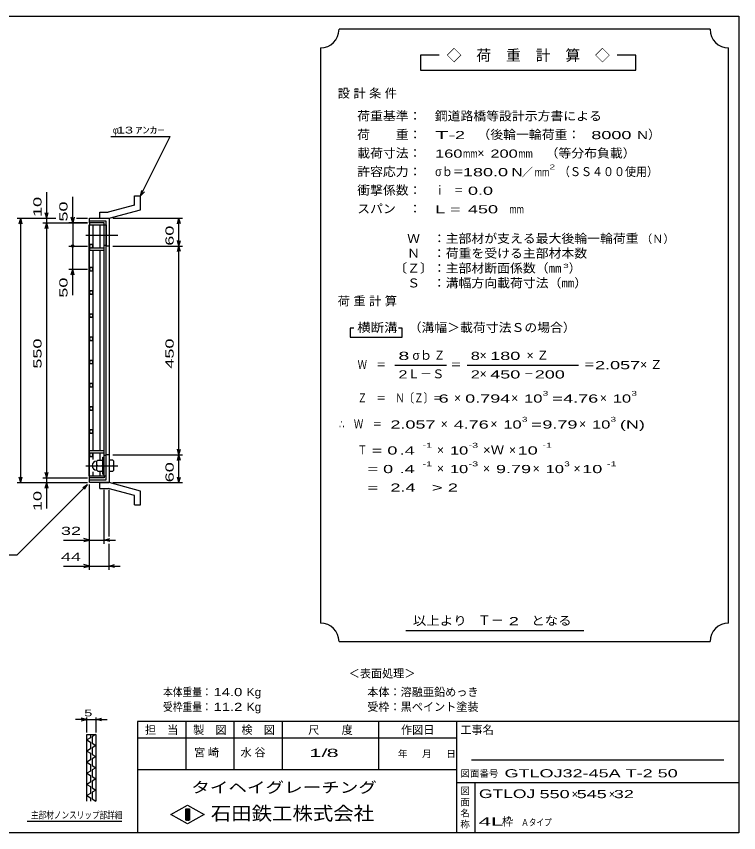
# Model space of a CAD drawing. Units: millimetres, scale not verified. Extents: x -1456 to 1385, y -1026 to 843.
# Drawn here: x -172 to 1385, y -917 to 843 of the extents above; entities that cross this region are included whole.
import ezdxf
from ezdxf.enums import TextEntityAlignment as Align

# ---------------------------------------------------------------- set-up
doc = ezdxf.new("R2010")
doc.units = ezdxf.units.MM
doc.header["$LTSCALE"] = 8
doc.linetypes.add('CHAIN', pattern=[18.5, 12, -1.5, 3.5, -1.5])
for name, color, linetype, lineweight in [('0_2', 150, 'Continuous', 25), ('16', 3, 'Continuous', 25), ('19', 6, 'Continuous', 25), ('22', 4, 'Continuous', 25), ('24', 2, 'Continuous', 25), ('32', 4, 'Continuous', 25)]:
    doc.layers.add(name, color=color, linetype=linetype, lineweight=lineweight)
doc.styles.add('ベクトル', font='')
doc.styles.get('ベクトル').set_extended_font_data('ベクトル')

msp = doc.modelspace()

# ---------------------------------------------------------------- linework, layer by layer
at = {"layer": '0_2'}
for p, q in [((-1383.2, 842.8), (1384.8, 842.8)), ((1384.8, 842.8), (1384.8, -917.2)), ((1384.8, -677.2), (88.8, -677.2)), ((88.8, -677.2), (88.8, -917.2)), ((192.8, -677.2), (192.8, -781.2)), ((296.8, -781.2), (296.8, -677.2)), ((400.8, -677.2), (400.8, -781.2)), ((608.8, -781.2), (608.8, -677.2)), ((776.8, -677.2), (776.8, -917.2)), ((776.8, -713.2), (88.8, -713.2)), ((1352.8, -761.2), (808.8, -761.2)), ((88.8, -781.2), (776.8, -781.2)), ((776.8, -809.2), (1384.8, -809.2)), ((816.8, -917.2), (816.8, -809.2)), ((160.8, -878), (196.8, -858)), ((196.8, -858), (232.8, -878)), ((196.8, -898), (160.8, -878)), ((192.8, -866), (200.8, -866)), ((192.8, -890), (192.8, -866)), ((192.8, -866), (194.4, -866)), ((194.4, -866), (194.4, -890)), ((196, -890), (196, -866)), ((196, -866), (197.6, -866)), ((232.8, -878), (196.8, -898)), ((197.6, -866), (197.6, -890)), ((199.2, -890), (199.2, -866)), ((199.2, -866), (200.8, -866)), ((200.8, -866), (200.8, -890)), ((200.8, -866), (200.8, -890)), ((200.8, -890), (192.8, -890)), ((194.4, -890), (196, -890)), ((197.6, -890), (199.2, -890)), ((1384.8, -917.2), (-1383.2, -917.2))]:
    msp.add_line(p, q, dxfattribs=at)
at = {"layer": '16'}
for p, q in [((-15.7, -148), (-15.7, 393)), ((-15.7, 393), (-15, 393)), ((17, 397.5), (-15, 397.5)), ((-15, 397.5), (-15, 393)), ((-15, 393), (17, 393)), ((-15, -148), (-15, 393)), ((-15, 393), (17, 393)), ((-6.5, 343), (-6.5, 393)), ((8.5, 343), (8.5, 393)), ((17, 393), (17, 397.5)), ((17, -148), (17, 393)), ((17, 393), (21.5, 393)), ((21.5, 393), (21.5, 349)), ((-13.024, 350.95), (-15, 347.472)), ((-15, 347.472), (-12.976, 344.022)), ((-15, 343), (-15, 338.5)), ((17, 343), (-15, 343)), ((-15, 338.5), (17, 338.5)), ((-9.024, 350.978), (-13.024, 350.95)), ((-12.976, 344.022), (-8.976, 344.05)), ((-7, 347.5), (-9.024, 350.978)), ((-8.976, 344.05), (-7, 347.528)), ((-6.5, -93.5), (-6.5, 338.5)), ((8.5, -93.5), (8.5, 338.5)), ((21.5, 349), (17, 349)), ((17, 338.5), (17, 343)), ((-13.024, 300.95), (-15, 297.472)), ((-9.024, 300.978), (-13.024, 300.95)), ((-7, 297.5), (-9.024, 300.978)), ((-15, 297.472), (-12.976, 294.022)), ((-12.976, 294.022), (-8.976, 294.05)), ((-8.976, 294.05), (-7, 297.528)), ((-13.024, 250.95), (-15, 247.472)), ((-15, 247.472), (-12.976, 244.022)), ((-9.024, 250.978), (-13.024, 250.95)), ((-7, 247.5), (-9.024, 250.978)), ((-8.976, 244.05), (-7, 247.528)), ((-12.976, 244.022), (-8.976, 244.05)), ((-13.024, 200.95), (-15, 197.472)), ((-15, 197.472), (-12.976, 194.022)), ((-9.024, 200.978), (-13.024, 200.95)), ((-12.976, 194.022), (-8.976, 194.05)), ((-7, 197.5), (-9.024, 200.978)), ((-8.976, 194.05), (-7, 197.528)), ((-13.024, 150.95), (-15, 147.472)), ((-15, 147.472), (-12.976, 144.022)), ((-9.024, 150.978), (-13.024, 150.95)), ((-12.976, 144.022), (-8.976, 144.05)), ((-7, 147.5), (-9.024, 150.978)), ((-8.976, 144.05), (-7, 147.528)), ((-13.024, 100.95), (-15, 97.472)), ((-15, 97.472), (-12.976, 94.022)), ((-9.024, 100.978), (-13.024, 100.95)), ((-12.976, 94.022), (-8.976, 94.05)), ((-7, 97.5), (-9.024, 100.978)), ((-8.976, 94.05), (-7, 97.528)), ((-13.024, 50.95), (-15, 47.472)), ((-15, 47.472), (-12.976, 44.022)), ((-9.024, 50.978), (-13.024, 50.95)), ((-12.976, 44.022), (-8.976, 44.05)), ((-7, 47.5), (-9.024, 50.978)), ((-8.976, 44.05), (-7, 47.528)), ((-13.024, 0.95), (-15, -2.528)), ((-9.024, 0.978), (-13.024, 0.95)), ((-7, -2.5), (-9.024, 0.978)), ((-15, -2.528), (-12.976, -5.978)), ((-12.976, -5.978), (-8.976, -5.95)), ((-8.976, -5.95), (-7, -2.472)), ((-13.024, -49.05), (-15, -52.528)), ((-15, -52.528), (-12.976, -55.978)), ((-9.024, -49.022), (-13.024, -49.05)), ((-7, -52.5), (-9.024, -49.022)), ((-8.976, -55.95), (-7, -52.472)), ((-12.976, -55.978), (-8.976, -55.95)), ((-15, -98), (-15, -93.5)), ((-15, -93.5), (17, -93.5)), ((-15, -98), (17, -98)), ((-13.024, -99.05), (-15, -102.528)), ((-15, -102.528), (-12.976, -105.978)), ((-9.024, -99.022), (-13.024, -99.05)), ((-7, -102.5), (-9.024, -99.022)), ((-8.976, -105.95), (-7, -102.472)), ((-6.5, -113), (-6.5, -98)), ((8.5, -113), (8.5, -98)), ((17, -98), (17, -93.5)), ((21.5, -104), (17, -104)), ((21.5, -148), (21.5, -104)), ((-12.976, -105.978), (-8.976, -105.95)), ((1, -116), (3, -114)), ((1, -136), (1, -116)), ((3, -114), (12, -114)), ((14, -116), (12, -114)), ((14, -144.5), (14, -107.5)), ((14, -107.5), (17, -107.5)), ((17, -144.5), (17, -107.5)), ((-6.5, -148), (-6.5, -139)), ((3, -126), (1, -124)), ((3, -126), (1, -128)), ((1, -136), (3, -138)), ((3, -126), (12, -126)), ((3, -138), (12, -138)), ((8.5, -148), (8.5, -139)), ((12, -126), (14, -124)), ((14, -128), (12, -126)), ((12, -138), (14, -136)), ((-15.7, -148), (-15, -148)), ((-15, -148), (17, -148)), ((-15, -152.5), (-15, -148)), ((-15, -148), (17, -148)), ((17, -152.5), (-15, -152.5)), ((14, -144.5), (17, -144.5)), ((17, -148), (17, -152.5)), ((17, -148), (21.5, -148))]:
    msp.add_line(p, q, dxfattribs=at)
at = {"layer": '16', "linetype": 'CHAIN'}
for p, q in [((-22.6, 371), (46.4, 371)), ((-22.6, -126), (46.4, -126))]:
    msp.add_line(p, q, dxfattribs=at)
at = {"layer": '16'}
msp.add_arc((1, -126), 10, 90, 270, dxfattribs=at)
at = {"layer": '19'}
for p, q in [((82.11, 455.62), (95.11, 455.62)), ((82.11, 435.6), (82.11, 455.62)), ((95.11, 425.62), (95.11, 455.62)), ((82.11, 435.6), (25.78, 420.51)), ((27.5, 407.5), (95.11, 425.62)), ((-15, 397.5), (-15, 407.5)), ((-15, 407.5), (27.5, 407.5)), ((7.49, 420.51), (25.78, 420.51)), ((7.49, 407.51), (7.49, 420.51)), ((7.5, 407.5), (27.5, 407.5)), ((27.5, 407.5), (27.5, -162.5)), ((21.5, 401.5), (-15, 401.5)), ((21.5, -156.5), (21.5, 401.5)), ((27.5, 347.5), (21.5, 347.5)), ((27.5, -102.5), (21.5, -102.5)), ((35.5, -114), (27.5, -114)), ((27.5, -114), (27.5, -138)), ((37.5, -116), (35.5, -114)), ((37.5, -136), (37.5, -116)), ((27.5, -126), (35.5, -126)), ((27.5, -138), (35.5, -138)), ((37.5, -124), (35.5, -126)), ((35.5, -126), (37.5, -128)), ((35.5, -138), (37.5, -136)), ((-15, -162.5), (-15, -152.5)), ((-15, -156.5), (21.5, -156.5)), ((27.5, -162.5), (-15, -162.5)), ((7.49, -175.51), (7.49, -162.51)), ((7.49, -175.51), (25.78, -175.51)), ((7.5, -162.5), (27.5, -162.5)), ((82.11, -190.6), (25.78, -175.51)), ((95.11, -180.62), (27.5, -162.5)), ((82.11, -210.62), (82.11, -190.6)), ((95.11, -210.62), (95.11, -180.62)), ((82.11, -210.62), (95.11, -210.62))]:
    msp.add_line(p, q, dxfattribs=at)
at = {"layer": '22'}
for p, q in [((31.5, 583.5), (159.5, 583.5)), ((95.5, 455.5), (159.5, 583.5)), ((-107, 407.5), (-107, 463.5)), ((95.5, 455.5), (97.9, 467.18)), ((95.5, 455.5), (103.5, 464.3)), ((-51, 397.5), (-51, 453.5)), ((-171, 407.5), (-87, 407.5)), ((-166.2, 395.5), (-163, 407.5)), ((-159.8, 395.5), (-163, 407.5)), ((-163, -162.5), (-163, 407.5)), ((-115, 407.5), (-87, 407.5)), ((-107, 407.5), (-110.2, 419.5)), ((-107, 407.5), (-103.8, 419.5)), ((-107, 397.5), (-107, 407.5)), ((-51, 397.5), (-54.2, 409.5)), ((-47.8, 409.5), (-51, 397.5)), ((-43, 407.5), (-19, 407.5)), ((-43, 407.5), (-19, 407.5)), ((35.5, 407.5), (185.9, 407.5)), ((174.7, 395.5), (177.9, 407.5)), ((181.1, 395.5), (177.9, 407.5)), ((177.9, 347.5), (177.9, 407.5)), ((-115, 397.5), (-19, 397.5)), ((-110.2, 385.5), (-107, 397.5)), ((-103.8, 385.5), (-107, 397.5)), ((-107, -152.5), (-107, 397.5)), ((-19, 397.5), (-59, 397.5)), ((-51, 397.5), (-51, 347.5)), ((177.9, 347.5), (174.7, 359.5)), ((177.9, 347.5), (181.1, 359.5)), ((-59, 347.5), (-19, 347.5)), ((-51, 297.5), (-51, 347.5)), ((35.5, 347.5), (185.9, 347.5)), ((174.7, 335.5), (177.9, 347.5)), ((181.1, 335.5), (177.9, 347.5)), ((177.9, -102.5), (177.9, 347.5)), ((-59, 297.5), (-19, 297.5)), ((-54.2, 285.5), (-51, 297.5)), ((-47.8, 285.5), (-51, 297.5)), ((-51, 241.5), (-51, 297.5)), ((35.5, -102.5), (185.9, -102.5)), ((177.9, -102.5), (174.7, -90.5)), ((174.7, -114.5), (177.9, -102.5)), ((177.9, -102.5), (181.1, -90.5)), ((181.1, -114.5), (177.9, -102.5)), ((177.9, -162.5), (177.9, -102.5)), ((-107, -152.5), (-110.2, -140.5)), ((-107, -152.5), (-103.8, -140.5)), ((-163, -162.5), (-166.2, -150.5)), ((-163, -162.5), (-159.8, -150.5)), ((-115, -152.5), (-19, -152.5)), ((-107, -162.5), (-107, -152.5)), ((177.9, -162.5), (174.7, -150.5)), ((177.9, -162.5), (181.1, -150.5)), ((-171, -162.5), (-19, -162.5)), ((-171, -318.5), (-19, -166.5)), ((-115, -162.5), (-19, -162.5)), ((-110.2, -174.5), (-107, -162.5)), ((-103.8, -174.5), (-107, -162.5)), ((-107, -218.5), (-107, -162.5)), ((-29.4, -172.9), (-19, -166.5)), ((-25.4, -176.9), (-19, -166.5)), ((-15, -294.5), (-15, -166.5)), ((-15, -350.5), (-15, -166.5)), ((35.5, -162.5), (185.9, -162.5)), ((17, -294.5), (17, -177.904)), ((27.5, -278.5), (27.5, -177.904)), ((-71, -286.5), (-15, -286.5)), ((-15, -286.5), (-27, -283.3)), ((-27, -289.7), (-15, -286.5)), ((-15, -286.5), (17, -286.5)), ((17, -286.5), (29, -283.3)), ((29, -289.7), (17, -286.5)), ((17, -286.5), (41, -286.5)), ((27.5, -350.5), (27.5, -294.5)), ((-331, -318.5), (-171, -318.5)), ((-71, -342.5), (-15, -342.5)), ((-15, -342.5), (-27, -339.3)), ((-27, -345.7), (-15, -342.5)), ((-15, -342.5), (27.5, -342.5)), ((27.5, -342.5), (39.5, -339.3)), ((39.5, -345.7), (27.5, -342.5)), ((27.5, -342.5), (51.5, -342.5))]:
    msp.add_line(p, q, dxfattribs=at)
msp.add_circle((-51, 347.5), 2.4, dxfattribs=at)
at = {"layer": '24', "color": 4}
for p, q in [((1323.2, 814.8), (523.2, 814.8)), ((483.2, 774.8), (483.2, -465.2)), ((1363.2, -465.2), (1363.2, 774.8)), ((739.2, 758.8), (699.2, 758.8)), ((699.2, 758.8), (699.2, 726.8)), ((1163.2, 758.8), (1123.2, 758.8)), ((1163.2, 726.8), (1163.2, 758.8)), ((699.2, 726.8), (1163.2, 726.8)), ((555.2, 170.8), (547.2, 170.8)), ((547.2, 170.8), (547.2, 150.8)), ((659.2, 170.8), (651.2, 170.8)), ((659.2, 150.8), (659.2, 170.8)), ((547.2, 150.8), (659.2, 150.8)), ((643.2, 90.8), (755.2, 90.8)), ((799.2, 90.8), (1039.2, 90.8)), ((667.2, -481.2), (1051.2, -481.2)), ((523.2, -505.2), (1323.2, -505.2))]:
    msp.add_line(p, q, dxfattribs=at)
for centre, start, end in [((483.2, 814.8), 270, 0), ((1363.2, 814.8), 180, 270), ((483.2, -505.2), 0, 90), ((1363.2, -505.2), 90, 180)]:
    msp.add_arc(centre, 40, start, end, dxfattribs=at)
at = {"layer": '32'}
for p, q in [((-20.8, -673.2), (-44.8, -673.2)), ((-20.8, -673.2), (-32.8, -670)), ((-32.8, -676.4), (-20.8, -673.2)), ((-20.8, -701.2), (-20.8, -669.2)), ((-20.8, -673.2), (-0.8, -673.2)), ((-0.8, -669.2), (-0.8, -701.2)), ((-0.8, -673.2), (11.2, -670)), ((11.2, -676.4), (-0.8, -673.2)), ((-0.8, -673.2), (23.2, -673.2)), ((-20.8, -705.2), (-0.8, -705.2)), ((-20.8, -849.2), (-20.8, -705.2)), ((-12.8, -712.4), (-20.8, -717.2)), ((-20.8, -717.2), (-12.8, -722)), ((-12.8, -705.2), (-12.8, -712.4)), ((-0.8, -705.2), (-8.8, -710)), ((-8.8, -710), (-8.8, -724.4)), ((-0.8, -705.2), (-0.8, -849.2)), ((-12.8, -736.4), (-20.8, -741.2)), ((-12.8, -722), (-12.8, -736.4)), ((-8.8, -724.4), (-0.8, -729.2)), ((-0.8, -729.2), (-8.8, -734)), ((-8.8, -734), (-8.8, -748.4)), ((-20.8, -741.2), (-12.8, -746)), ((-12.8, -746), (-12.8, -760.4)), ((-8.8, -748.4), (-0.8, -753.2)), ((-0.8, -753.2), (-8.8, -758)), ((-12.8, -760.4), (-20.8, -765.2)), ((-20.8, -765.2), (-12.8, -770)), ((-12.8, -770), (-12.8, -784.4)), ((-8.8, -758), (-8.8, -772.4)), ((-8.8, -772.4), (-0.8, -777.2)), ((-12.8, -784.4), (-20.8, -789.2)), ((-20.8, -789.2), (-12.8, -794)), ((-0.8, -777.2), (-8.8, -782)), ((-8.8, -782), (-8.8, -796.4)), ((-12.8, -808.4), (-20.8, -813.2)), ((-12.8, -794), (-12.8, -808.4)), ((-8.8, -796.4), (-0.8, -801.2)), ((-0.8, -801.2), (-8.8, -806)), ((-8.8, -806), (-8.8, -820.4)), ((-20.8, -813.2), (-12.8, -818)), ((-12.8, -818), (-12.8, -832.4)), ((-8.8, -820.4), (-0.8, -825.2)), ((-0.8, -825.2), (-8.8, -830)), ((-12.8, -832.4), (-20.8, -837.2)), ((-20.8, -837.2), (-12.8, -842)), ((-12.8, -842), (-12.8, -849.2)), ((-8.8, -830), (-8.8, -844.4)), ((-8.8, -844.4), (-0.8, -849.2)), ((55.2, -893.2), (-148.8, -893.2))]:
    msp.add_line(p, q, dxfattribs=at)

# ---------------------------------------------------------------- texts
at = {"layer": '0_2', "style": 'ベクトル'}
for s, height, p in [('担\u3000当', 17.6, (104.8, -695.6)), ('製\u3000図', 17.6, (208.8, -695.6)), ('検\u3000図', 17.6, (312.8, -695.6)), ('尺\u3000\u3000度', 17.6, (456.8, -695.6)), ('作図日', 17.6, (656.8, -695.6)), ('工事名', 17.6, (784.8, -695.6)), ('年', 14.66, (650.4, -747.2)), ('月', 14.66, (702.4, -747.2)), ('日', 14.66, (754.4, -747.2)), ('図面番号', 14.66, (784.8, -789.6)), ('図', 14.66, (784.8, -827.2)), ('面', 14.66, (784.8, -851.2)), ('名', 14.66, (784.8, -875.2)), ('称', 14.66, (784.8, -899.2))]:
    msp.add_text(s, height=height, dxfattribs=at).set_placement(p, align=Align.MIDDLE_LEFT)
at = {"layer": '0_2', "color": 222, "style": 'ベクトル'}
for s, height, width, p in [('タイヘイグレーチング', 23.46, 1.25, (204.8, -819.6)), ('石田鉄工株式会社', 29.33, 1.1, (246.8, -875.6))]:
    msp.add_text(s, height=height, dxfattribs=dict(at, width=width)).set_placement(p, align=Align.MIDDLE_LEFT)
at = {"layer": '22', "color": 2, "style": 'ベクトル'}
for s, height, p in [('φ', 14.66, (35.5, 597.5)), ('＜表面処理＞', 17.6, (544, -574)), ('本体：', 17.6, (584, -614)), ('溶融亜鉛めっき', 17.6, (656, -614)), ('受枠：', 17.6, (584, -646)), ('黒ペイント塗装', 17.6, (656, -646)), ('×', 17.6, (1024.8, -834)), ('×', 17.6, (1104.8, -834)), ('枠', 17.6, (874.4, -893.2))]:
    msp.add_text(s, height=height, dxfattribs=at).set_placement(p, align=Align.MIDDLE_LEFT)
for s, height, width, p in [(' 13 ', 14.66, 1.6, (35.5, 597.5)), ('ｱﾝｶｰ', 14.66, 1.6, (83.5, 597.5)), (' 32 ', 17.6, 1.65, (-87, -266.5)), (' 44 ', 17.6, 1.65, (-87, -322.5)), ('本体重量：', 17.6, 0.85, (144, -614)), (' 14.0', 17.6, 1.35, (244, -614)), ('Kg', 17.6, 1.1, (324, -614)), ('受枠重量：', 17.6, 0.85, (144, -646)), (' 11.2', 17.6, 1.35, (244, -646)), ('Kg', 17.6, 1.1, (324, -646)), ('1/', 17.6, 2, (459.2, -745.2)), (' 8 ', 17.6, 2, (483.2, -745.2)), ('GTLOJ32-45A T-2 50           ', 17.6, 1.65, (880, -789.2)), ('GTLOJ', 18.77, 1.5, (824.8, -833.2)), (' 550 ', 17.6, 1.65, (944.8, -834)), (' 545 ', 17.6, 1.65, (1024.8, -834)), (' 32 ', 17.6, 1.65, (1104.8, -834)), ('4L', 17.6, 2.05, (824, -893.2)), ('Ａタイプ', 14.66, 0.8, (916, -895.2))]:
    msp.add_text(s, height=height, dxfattribs=dict(at, width=width)).set_placement(p, align=Align.MIDDLE_LEFT)
at = {"layer": '22', "color": 2, "style": 'ベクトル', "width": 1.65}
for s, p in [(' 10 ', (-127, 399.5)), (' 50 ', (-71, 389.5)), (' 60 ', (157.9, 337.5)), (' 50 ', (-71, 225.5)), (' 550 ', (-127, 72.5)), (' 450 ', (157.9, 72.5)), (' 60 ', (157.9, -172.5)), (' 10 ', (-127, -234.5))]:
    msp.add_text(s, height=17.6, rotation=90, dxfattribs=at).set_placement(p, align=Align.MIDDLE_LEFT)
at = {"layer": '22', "color": 2, "char_height": 17.6, "attachment_point": 4, "style": 'ベクトル'}
for s, insert in [('\\T1.25;宮崎\u3000', (210.8, -745.2)), ('\\T1.25;水谷\u3000', (310.8, -745.2))]:
    msp.add_mtext(s, dxfattribs=dict(at, insert=insert))
at = {"layer": '24', "style": 'ベクトル'}
for s, height, p in [('◇\u3000荷\u3000重\u3000計\u3000算\u3000◇', 23.46, (755.2, 758.8)), ('）', 19.35, (1189.6, 588)), ('×', 19.35, (821.6, 548)), ('／', 17.6, (917.2, 506.8)), ('（Ｎ）', 17.6, (1174.4, 362.8)), ('）', 19.35, (1018.4, 300)), ('σｂ', 19.35, (681.6, 112)), ('×', 19.35, (826.4, 112)), ('Ｌ－Ｓ', 19.35, (671.2, 72)), ('×', 19.35, (826.4, 72)), ('×', 19.35, (771.2, 20)), ('×', 19.35, (894.4, 20)), ('×', 19.35, (1085.6, 20)), ('×', 19.35, (742.4, -36)), ('×', 19.35, (849.6, -36)), ('×', 19.35, (1040.8, -36)), ('×', 19.35, (734.4, -92)), ('×', 19.35, (889.6, -92)), ('×', 19.35, (734.4, -132)), ('×', 19.35, (833.6, -132)), ('×', 19.35, (940.8, -132)), ('×', 19.35, (1028.8, -132)), ('Ｔ－', 20.53, (822.4, -459.2))]:
    msp.add_text(s, height=height, dxfattribs=at).set_placement(p, align=Align.MIDDLE_LEFT)
for s, height, width, p in [('荷重基準：\u3000', 19.35, 1.05, (562.4, 628)), ('鋼道路橋等設計示方書による', 19.35, 1.05, (729.6, 628)), ('荷\u3000\u3000重：\u3000', 19.35, 1.05, (562.4, 588)), ('（後輪一輪荷重：', 19.35, 1.05, (821.6, 588)), ('T-', 17.6, 2, (730.4, 586.8)), (' 2 ', 17.6, 1.65, (762.4, 586.8)), ('  8000', 17.6, 1.65, (1045.6, 586.8)), ('N', 17.6, 1.4, (1165.6, 586.8)), ('載荷寸法：\u3000', 19.35, 1.05, (562.4, 548)), ('160', 17.6, 1.5, (730.4, 546.8)), ('mm', 17.6, 0.8, (790.4, 546.8)), ('200', 17.6, 1.5, (849.6, 546.8)), ('mm', 17.6, 0.8, (909.6, 546.8)), ('\u3000（等分布負載）', 19.35, 1.05, (940.8, 548)), ('許容応力：\u3000', 19.35, 1.05, (562.4, 508)), ('σｂ＝', 19.35, 0.9, (730.4, 508)), ('180.0', 17.6, 1.65, (790.4, 506.8)), ('N', 17.6, 1.4, (895.2, 506.8)), ('mm', 17.6, 0.8, (945.2, 506.8)), ('2', 10.56, 1.5, (977.2, 518)), ('（ＳＳ４００使用）', 19.35, 0.9, (997.2, 508)), ('衝撃係数：\u3000', 19.35, 1.05, (562.4, 468)), ('ｉ\u3000＝', 19.35, 0.75, (730.4, 468)), (' 0.0', 17.6, 1.65, (790.4, 466.8)), ('スパン\u3000：\u3000', 19.35, 1.05, (562.4, 428)), ('L =', 17.6, 1.65, (730.4, 426.8)), (' 450 ', 17.6, 1.65, (790.4, 426.8)), ('mm', 17.6, 0.8, (890.4, 426.8)), ('\u3000Ｗ\u3000：主部材が支える最大後輪一輪荷重', 19.35, 1.05, (642.4, 364)), ('\u3000Ｎ\u3000：荷重を受ける主部材本数', 19.35, 1.05, (642.4, 332)), ('〔Ｚ〕：主部材断面係数（㎜', 19.35, 1.05, (642.4, 300)), ('3', 8.798, 1.8, (1006.4, 304.8)), ('\u3000Ｓ\u3000：溝幅方向載荷寸法（㎜）', 19.35, 1.05, (642.4, 268)), ('横断溝', 19.35, 1.1, (562.4, 172)), ('\u3000（溝幅＞載荷寸法Ｓの場合）', 19.35, 1.05, (645.6, 172)), ('8', 17.6, 1.8, (651.2, 110.8)), ('Ｚ', 19.35, 0.9, (728, 112)), ('8', 17.6, 1.5, (807.2, 110.8)), (' 180 ', 17.6, 1.65, (838.4, 110.8)), ('Ｗ\u3000＝', 19.35, 0.75, (563.2, 92)), ('＝', 19.35, 0.9, (763.2, 92)), ('＝', 19.35, 0.9, (1051.2, 92)), ('2.057', 17.6, 1.65, (1075.2, 90.8)), ('2', 17.6, 1.5, (651.2, 70.8)), ('2', 17.6, 1.5, (807.2, 70.8)), (' 450 ', 17.6, 1.65, (838.4, 70.8)), ('－', 19.35, 0.75, (922.4, 72)), (' 200 ', 17.6, 1.65, (934.4, 70.8)), ('3', 10.56, 1.5, (962.4, 30)), ('3', 10.56, 1.5, (1153.6, 30)), ('Ｚ\u3000＝\u3000Ｎ〔Ｚ〕＝', 19.35, 0.75, (563.2, 20)), (' 6 ', 17.6, 1.65, (727.2, 18.8)), ('0.794', 17.6, 1.65, (795.2, 18.8)), ('10', 17.6, 1.5, (922.4, 18.8)), ('=', 17.6, 1.7, (982.4, 18.8)), ('4.76', 17.6, 1.65, (1006.4, 18.8)), ('10', 17.6, 1.5, (1113.6, 18.8)), ('∴\u3000Ｗ\u3000＝', 19.35, 0.75, (523.2, -36)), (' 2.057', 17.6, 1.65, (623.2, -37.2)), ('4.76', 17.6, 1.65, (770.4, -37.2)), ('10', 17.6, 1.5, (877.6, -37.2)), ('3', 10.56, 1.5, (917.6, -26)), ('=', 17.6, 1.7, (937.6, -37.2)), ('9.79', 17.6, 1.65, (961.6, -37.2)), ('10', 17.6, 1.5, (1068.8, -37.2)), ('3', 10.56, 1.5, (1108.8, -26)), ('(N)', 17.6, 1.65, (1128.8, -37.2)), ('Ｔ', 19.35, 0.75, (563.2, -92)), (' = 0', 17.6, 1.65, (583.2, -93.2)), (' .4 ', 17.6, 1.65, (643.2, -93.2)), ('-1', 10.56, 1.65, (703.2, -82)), ('10', 17.6, 1.5, (762.4, -93.2)), ('-3', 10.56, 1.65, (802.4, -82)), ('×Ｗ', 19.35, 1.1, (833.6, -92)), (' 10 ', 17.6, 1.65, (897.6, -93.2)), ('-1', 10.56, 1.65, (961.6, -82)), ('-1', 10.56, 1.65, (703.2, -122)), ('-3', 10.56, 1.65, (802.4, -122)), ('3', 10.56, 1.5, (1008.8, -122)), ('-1', 10.56, 1.65, (1100.8, -122)), ('  = 0', 17.6, 1.65, (563.2, -133.2)), (' .4 ', 17.6, 1.65, (643.2, -133.2)), ('10', 17.6, 1.5, (762.4, -133.2)), ('9.79', 17.6, 1.65, (861.6, -133.2)), ('10', 17.6, 1.5, (968.8, -133.2)), (' 10 ', 17.6, 1.65, (1036.8, -133.2)), ('  =', 17.6, 1.65, (563.2, -173.2)), (' 2.4', 17.6, 1.65, (623.2, -173.2)), ('>', 17.6, 1.7, (723.2, -173.2)), (' 2 ', 17.6, 1.65, (747.2, -173.2)), ('以上より\u3000', 19.35, 1.1, (682.4, -460)), (' 2 ', 17.6, 1.65, (878.4, -461.2)), ('となる', 19.35, 1.1, (937.6, -460))]:
    msp.add_text(s, height=height, dxfattribs=dict(at, width=width)).set_placement(p, align=Align.MIDDLE_LEFT)
at = {"layer": '24', "char_height": 19.35, "attachment_point": 4, "style": 'ベクトル'}
for s, insert in [('\\T1.28;設計条件', (520.4, 676)), ('\\T1.28;荷重計算', (520.4, 228)), ('\\T1.42;×Ｚ', (927.6, 112)), ('\\T1.42;×Ｚ', (1172.4, 92))]:
    msp.add_mtext(s, dxfattribs=dict(at, insert=insert))
at = {"layer": '32', "color": 2, "style": 'ベクトル'}
for s, width, p in [(' 5 ', 1.6, (-34.8, -659.2)), ('主部材ノンスリップ部詳細', 0.8, (-140.8, -879.2))]:
    msp.add_text(s, height=14.66, dxfattribs=dict(at, width=width)).set_placement(p, align=Align.MIDDLE_LEFT)

doc.saveas('drawing.dxf')
